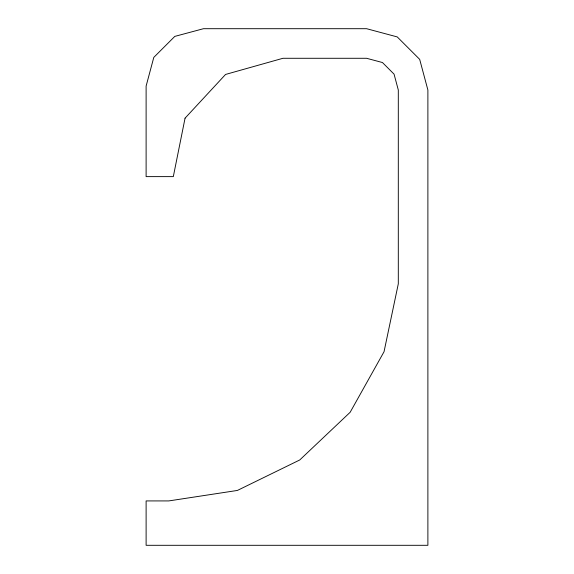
<?xml version="1.0" encoding="UTF-8"?>
<svg xmlns="http://www.w3.org/2000/svg" width="574" height="574" viewBox="0 0 574 574"><rect width="100%" height="100%" fill="white"/><g stroke="black" fill="none" stroke-linecap="round" stroke-linejoin="round"><path stroke-width="0.86" d="M185.058 118.172L173.312 176.62L146.112 176.62L146.112 86.086L153.796 57.393L174.805 36.392L203.497 28.7L366.585 28.7L397.237 36.915L419.68 59.352L427.888 90.01L427.888 545.3L146.112 545.3L146.112 500.923L168.778 500.923L237.378 490.447L299.728 459.982L350.147 412.29L384.035 351.733L398.306 283.814L398.306 90.01L394.058 74.146L382.449 62.53L366.585 58.283L282.96 58.283L225.575 74.441L185.058 118.172"/></g></svg>
